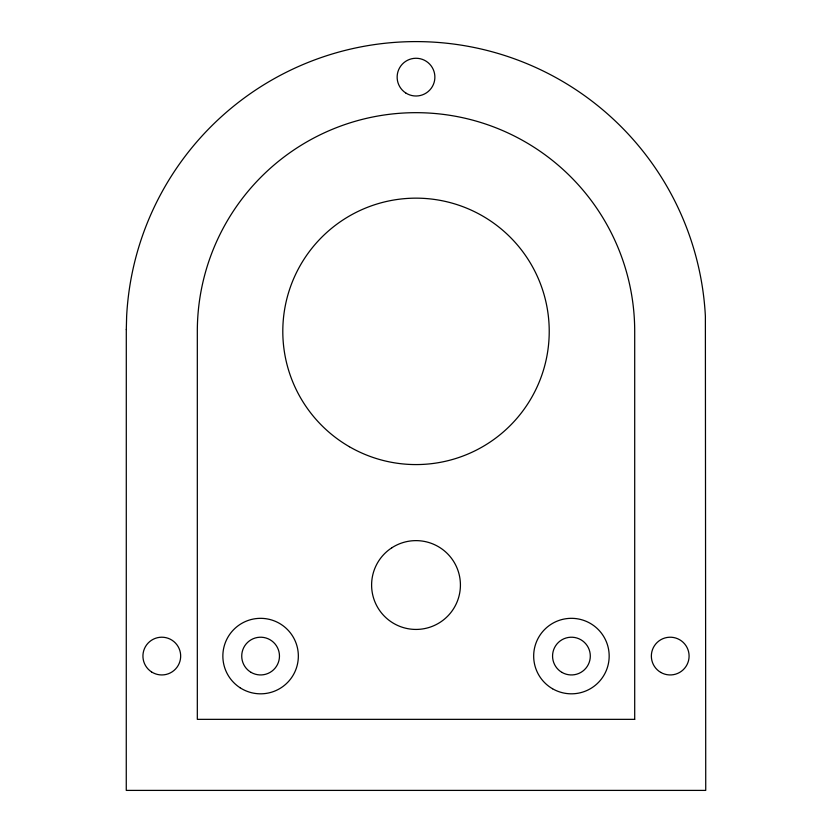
<?xml version="1.0" encoding="UTF-8"?>
<svg xmlns="http://www.w3.org/2000/svg" width="832" height="832" viewBox="0 0 832 832"><rect width="100%" height="100%" fill="white"/><g stroke="black" fill="none" stroke-linecap="round" stroke-linejoin="round"><path stroke-width="1.25" d="M126.298 329.503L126.266 790.4L705.734 790.4L705.38 316.202A289.765 289.765 0 0 0 416.01 41.6A289.765 289.765 0 0 0 126.641 316.202L126.298 329.503M391.83 547.789L389.917 549.099A44.408 44.408 0 0 0 383.011 614.744A44.408 44.408 0 0 0 449.01 614.744A44.408 44.408 0 0 0 442.114 549.099L440.201 547.789A44.408 44.408 0 0 0 391.83 547.789M634.702 719.347L197.319 719.347L197.319 331.365A218.691 218.691 0 0 1 416.01 112.674A218.691 218.691 0 0 1 634.702 331.365L634.702 719.347M405.735 92.966A18.876 18.876 0 0 0 434.855 78.125A18.876 18.876 0 0 0 407.441 60.32A18.876 18.876 0 0 0 405.735 92.966M349.409 446.732A133.214 133.214 0 0 0 549.224 331.365A133.214 133.214 0 0 0 349.409 215.998A133.214 133.214 0 0 0 349.409 446.732M561.995 672.422A18.876 18.876 0 0 0 590.304 656.074A18.876 18.876 0 0 0 561.995 639.735A18.876 18.876 0 0 0 561.995 672.422M251.16 672.422A18.876 18.876 0 0 0 279.469 656.074A18.876 18.876 0 0 0 251.16 639.735A18.876 18.876 0 0 0 251.16 672.422M151.518 671.902A18.876 18.876 0 0 0 180.648 657.062A18.876 18.876 0 0 0 153.234 639.257A18.876 18.876 0 0 0 151.518 671.902M660.785 672.422A18.876 18.876 0 0 0 689.094 656.074A18.876 18.876 0 0 0 660.785 639.735A18.876 18.876 0 0 0 660.785 672.422M552.552 688.761A37.742 37.742 0 0 0 609.17 656.074A37.742 37.742 0 0 0 552.552 623.386A37.742 37.742 0 0 0 552.552 688.761M240.042 687.731A37.742 37.742 0 0 0 298.293 658.05A37.742 37.742 0 0 0 243.464 622.45A37.742 37.742 0 0 0 240.042 687.731"/></g></svg>
